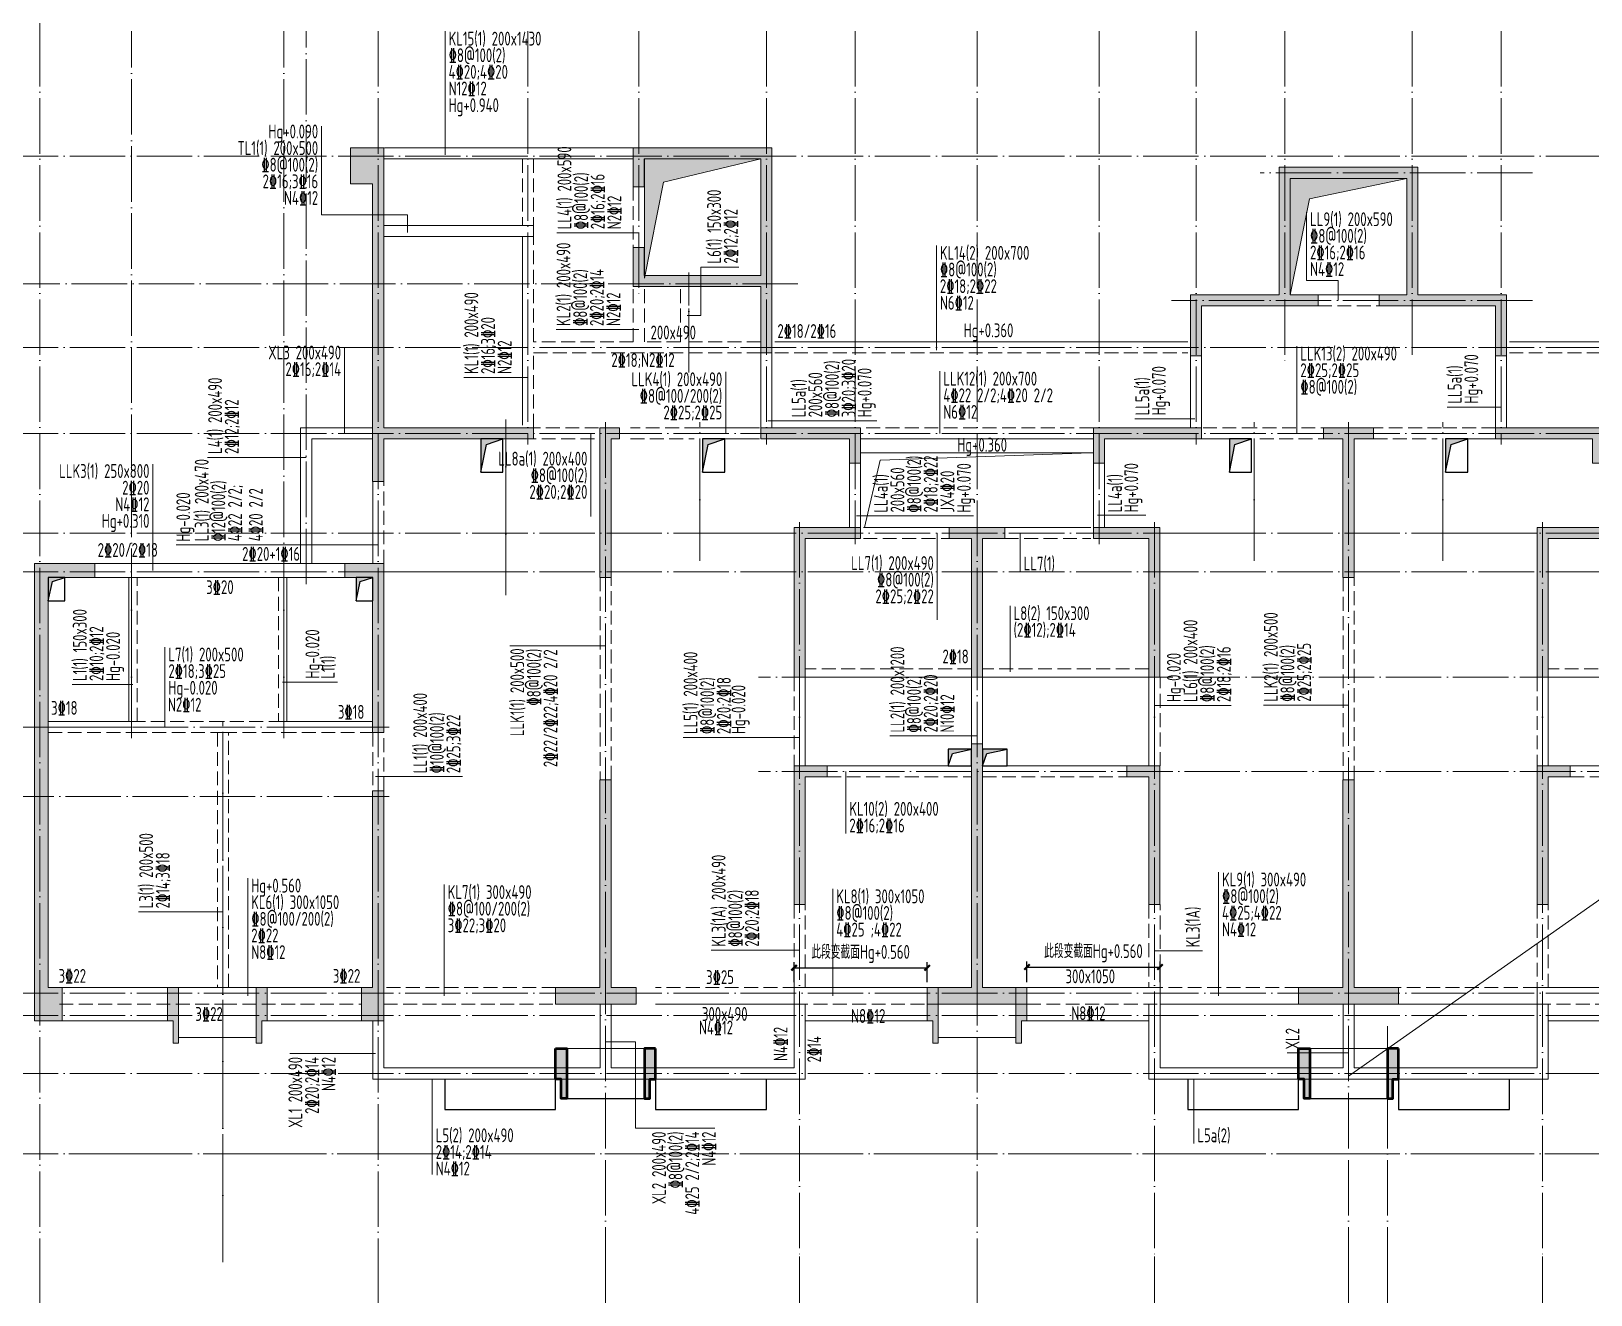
# Model space of a CAD drawing. Extents: x 5874492 to 7194610, y -939842 to -279257.
# Drawn here: x 6987326 to 7015454, y -798635 to -775837 of the extents above; entities that cross this region are included whole.
import ezdxf
from ezdxf.enums import TextEntityAlignment as Align

# ---------------------------------------------------------------- set-up
doc = ezdxf.new("R2010")
doc.units = 0
doc.header["$LTSCALE"] = 1000
doc.linetypes.add('DASH', pattern=[0.35, 0.25, -0.1])
doc.linetypes.add('DOTE', pattern=[2.42, 2, -0.2, 0.02, -0.2])
for name, color, linetype, lineweight in [('A-墙体', 140, 'Continuous', 50), ('A-大样-填充', 8, 'Continuous', 9), ('A-标注-轴号', 3, 'Continuous', 15), ('A-轴线-塔楼', 1, 'DOTE', 9), ('A-轴线-塔楼$J4-三层平面图-山2', 1, 'DOTE', 9), ('A-轴线-隔墙', 41, 'DOTE', 9), ('S-基础-DQ', 6, 'Continuous', 20), ('S-墙柱-HATCH', 251, 'Continuous', 20), ('S-墙柱-WALL', 6, 'Continuous', 20), ('S-大样-DIM', 3, 'Continuous', 20), ('S-大样-HATCH', 251, 'Continuous', 20), ('S-大样-实线', 2, 'Continuous', 20), ('S-板-BEAM', 4, 'DASH', 20), ('S-板-BEAM-CON', 2, 'Continuous', 20), ('S-板-板面填充', 251, 'Continuous', 20), ('S-板-模板线条', 140, 'Continuous', 20), ('S-板-洞口边线', 211, 'Continuous', 20), ('S-梁-垂直原位标注', 140, 'Continuous', 20), ('S-梁-垂直集中标注', 45, 'Continuous', 20), ('S-梁-水平原位标注', 21, 'Continuous', 20), ('S-梁-水平集中标注', 191, 'Continuous', 20), ('S-轴网-轴线', 1, 'DOTE', 9)]:
    doc.layers.add(name, color=color, linetype=linetype, lineweight=lineweight)
doc.layers.add('HOLE', color=5, linetype='Continuous')
doc.layers.add('HOLE_HATCH', color=9, linetype='Continuous')
doc.styles.add('TSSD_Rein', font='tssdeng.shx', dxfattribs={"width": 0.7, "bigfont": 'hztxt.shx'})
doc.styles.add('TSSD_REIN_T3', font='tssdeng.shx', dxfattribs={"width": 0.7, "bigfont": 'hztxt.shx'})
doc.dimstyles.new('_TCH_ARCH&&100', dxfattribs={"dimtxt": 250, "dimasz": 100, "dimexe": 100, "dimexo": 100, "dimgap": 100, "dimtad": 1, "dimdec": 0, "dimzin": 0, "dimdsep": 46, "dimtxsty": 'TSSD_REIN_T3', "dimblk": 'ARCHTICK', "dimcen": 0.09, "dimclrt": 7, "dimazin": 2, "dimtfac": 1, "dimtdec": 0, "dimtix": 1, "dimtmove": 2, "dimatfit": 3, "dimfxl": 0, "dimtolj": 1, "dimtzin": 0, "dimarcsym": 0})

# ---------------------------------------------------------------- blocks, each defined once
blk = doc.blocks.new('20191023.11405152')
at = {"layer": 'S-大样-HATCH'}
h = blk.add_hatch(color=256, dxfattribs=at)
h.dxf.hatch_style = 1
h.paths.add_polyline_path([(-100, 0), (0, 0), (0, -400), (100, -400), (100, 600), (-100, 600)])
at = {"layer": 'S-大样-实线'}
blk.add_lwpolyline([(-100, 0), (0, 0), (0, -400), (100, -400), (100, 600), (-100, 600)], close=True, dxfattribs=at)
blk = doc.blocks.new('_ArchTick')
at = {"color": 0, "linetype": 'ByBlock', "const_width": 0.4}
blk.add_lwpolyline([(-0.5, -0.5), (0.5, 0.5)], dxfattribs=at)
blk = doc.blocks.new('*D1878')
at = {"layer": 'Defpoints', "color": 0, "linetype": 'Continuous', "transparency": 16777216}
for p in [(7007685, -792721), (7005285, -793093), (7007685, -793093)]:
    blk.add_point(p, dxfattribs=at)
at = {"layer": 'S-梁-水平集中标注', "color": 0, "linetype": 'Continuous', "lineweight": -2, "transparency": 16777216}
for p, q in [((7005285, -792993), (7005285, -792621)), ((7007685, -792993), (7007685, -792621)), ((7005285, -792721), (7007685, -792721))]:
    blk.add_line(p, q, dxfattribs=at)
at = {"layer": 'S-梁-水平集中标注', "color": 0, "linetype": 'Continuous', "lineweight": -2, "transparency": 16777216, "xscale": 100, "yscale": 100, "zscale": 100, "rotation": 180}
blk.add_blockref('_ArchTick', (7005285, -792721), dxfattribs=at)
at = {"layer": 'S-梁-水平集中标注', "color": 0, "linetype": 'Continuous', "lineweight": -2, "transparency": 16777216, "xscale": 100, "yscale": 100, "zscale": 100}
blk.add_blockref('_ArchTick', (7007685, -792721), dxfattribs=at)
at = {"layer": 'S-梁-水平集中标注', "color": 7, "linetype": 'Continuous', "transparency": 16777216, "insert": (7006485, -792472), "char_height": 250, "attachment_point": 5, "style": 'TSSD_REIN_T3'}
blk.add_mtext('\\A1;此段变截面Hg+0.560', dxfattribs=at)
blk = doc.blocks.new('*D1879')
at = {"layer": 'Defpoints', "color": 0, "linetype": 'Continuous', "transparency": 16777216}
for p in [(7003485, -792735), (7001085, -793093), (7003485, -793093)]:
    blk.add_point(p, dxfattribs=at)
at = {"layer": 'S-梁-水平集中标注', "color": 0, "linetype": 'Continuous', "lineweight": -2, "transparency": 16777216}
for p, q in [((7001085, -792993), (7001085, -792635)), ((7003485, -792993), (7003485, -792635)), ((7001085, -792735), (7003485, -792735))]:
    blk.add_line(p, q, dxfattribs=at)
at = {"layer": 'S-梁-水平集中标注', "color": 0, "linetype": 'Continuous', "lineweight": -2, "transparency": 16777216, "xscale": 100, "yscale": 100, "zscale": 100, "rotation": 180}
blk.add_blockref('_ArchTick', (7001085, -792735), dxfattribs=at)
at = {"layer": 'S-梁-水平集中标注', "color": 0, "linetype": 'Continuous', "lineweight": -2, "transparency": 16777216, "xscale": 100, "yscale": 100, "zscale": 100}
blk.add_blockref('_ArchTick', (7003485, -792735), dxfattribs=at)
at = {"layer": 'S-梁-水平集中标注', "color": 7, "linetype": 'Continuous', "transparency": 16777216, "insert": (7002285, -792486), "char_height": 250, "attachment_point": 5, "style": 'TSSD_REIN_T3'}
blk.add_mtext('\\A1;此段变截面Hg+0.560', dxfattribs=at)
blk = doc.blocks.new('sfdhgfjhgfkjhgkjhgk')
at = {"layer": 'S-板-BEAM'}
for p, q in [((6597491, -1417404), (6597491, -1418604)), ((6597691, -1418704), (6597691, -1417404)), ((6599491, -1417904), (6599491, -1419054)), ((6597691, -1420704), (6597691, -1418704)), ((6599491, -1419754), (6599491, -1420704)), ((6599691, -1420704), (6599691, -1419754)), ((6600341, -1419754), (6600341, -1420704)), ((6600491, -1420704), (6600491, -1419754)), ((6611841, -1420054), (6612941, -1420054)), ((6599491, -1420704), (6597691, -1420704)), ((6600341, -1420704), (6599691, -1420704)), ((6601791, -1420704), (6600491, -1420704)), ((6597691, -1422254), (6597691, -1420904)), ((6597691, -1420904), (6601791, -1420904)), ((6602041, -1420904), (6609491, -1420904)), ((6615291, -1420904), (6621741, -1420904)), ((6598866, -1422254), (6597691, -1422254)), ((6600666, -1422254), (6599441, -1422254)), ((6607791, -1422254), (6603591, -1422254)), ((6610716, -1422254), (6609741, -1422254)), ((6612141, -1422254), (6610716, -1422254)), ((6614066, -1422254), (6612841, -1422254)), ((6615041, -1422254), (6614066, -1422254)), ((6597141, -1422454), (6598866, -1422454)), ((6599441, -1422454), (6600591, -1422454)), ((6610791, -1422454), (6612141, -1422454)), ((6612841, -1422454), (6613991, -1422454)), ((6594991, -1424704), (6594991, -1423224)), ((6603641, -1424254), (6605191, -1424254)), ((6606191, -1424254), (6607741, -1424254)), ((6590541, -1427554), (6590541, -1424954)), ((6593091, -1424954), (6593091, -1427554)), ((6598891, -1424954), (6598891, -1428604)), ((6599091, -1428604), (6599091, -1424954)), ((6612291, -1424954), (6612291, -1428604)), ((6612491, -1428604), (6612491, -1424954)), ((6605591, -1426604), (6602591, -1426604)), ((6608791, -1426604), (6605791, -1426604)), ((6618991, -1426604), (6615991, -1426604)), ((6602391, -1426754), (6602391, -1428354)), ((6608991, -1428354), (6608991, -1426754)), ((6615791, -1426754), (6615791, -1428354)), ((6588941, -1427754), (6590466, -1427754)), ((6592091, -1427554), (6590466, -1427554)), ((6590466, -1427754), (6592091, -1427754)), ((6591991, -1427754), (6591991, -1432354)), ((6593166, -1427554), (6592091, -1427554)), ((6592091, -1427754), (6593166, -1427754)), ((6592191, -1432354), (6592191, -1427754)), ((6593166, -1427754), (6594791, -1427754)), ((6594791, -1427754), (6594791, -1428804)), ((6594991, -1428804), (6594991, -1427754)), ((6602991, -1428554), (6605591, -1428554)), ((6605791, -1428554), (6608391, -1428554)), ((6616391, -1428554), (6618991, -1428554)), ((6602391, -1430854), (6602391, -1432354)), ((6602591, -1432354), (6602591, -1430854)), ((6608791, -1430854), (6608791, -1432354)), ((6608991, -1432354), (6608991, -1430854)), ((6615791, -1430854), (6615791, -1432354)), ((6615991, -1432354), (6615991, -1430854)), ((6598091, -1432354), (6594991, -1432354)), ((6602441, -1432354), (6599891, -1432354)), ((6611841, -1432354), (6608991, -1432354)), ((6615791, -1432354), (6613291, -1432354)), ((6589141, -1432654), (6592091, -1432654)), ((6592091, -1432654), (6594591, -1432654)), ((6594991, -1432654), (6598091, -1432654)), ((6602391, -1432654), (6604791, -1432654)), ((6606591, -1432654), (6608991, -1432654)), ((6615791, -1432654), (6618191, -1432654))]:
    blk.add_line(p, q, dxfattribs=at)
at = {"layer": 'S-板-BEAM-CON'}
for p, q in [((6597606, -1417202), (6595006, -1417202)), ((6599491, -1417204), (6597591, -1417204)), ((6594991, -1417404), (6597591, -1417404)), ((6597591, -1417404), (6599491, -1417404)), ((6599691, -1419054), (6599691, -1417904)), ((6597691, -1418604), (6594991, -1418604)), ((6594991, -1418804), (6597691, -1418804)), ((6597491, -1418804), (6597491, -1422204)), ((6612941, -1419854), (6611841, -1419854)), ((6609491, -1420704), (6602041, -1420704)), ((6621741, -1420704), (6615291, -1420704)), ((6601791, -1420904), (6601791, -1422254)), ((6601991, -1422254), (6601991, -1420904)), ((6609541, -1420954), (6609541, -1422254)), ((6609741, -1422254), (6609741, -1420954)), ((6615041, -1420954), (6615041, -1422254)), ((6615241, -1422254), (6615241, -1420954)), ((6594791, -1422254), (6593491, -1422254)), ((6593491, -1422254), (6593491, -1424704)), ((6601766, -1422254), (6600666, -1422254)), ((6593691, -1422454), (6594791, -1422454)), ((6593691, -1424704), (6593691, -1422454)), ((6600741, -1422454), (6601766, -1422454)), ((6603591, -1422454), (6607791, -1422454)), ((6603591, -1422704), (6607791, -1422704)), ((6609741, -1422454), (6610641, -1422454)), ((6614141, -1422454), (6615041, -1422454)), ((6603391, -1422894), (6603391, -1424054)), ((6603591, -1424054), (6603591, -1422894)), ((6607791, -1422894), (6607791, -1424054)), ((6607991, -1424054), (6607991, -1422894)), ((6594791, -1423224), (6594791, -1424704)), ((6605191, -1424054), (6603641, -1424054)), ((6607741, -1424054), (6606191, -1424054)), ((6590466, -1424704), (6589781, -1424704)), ((6589781, -1424954), (6590466, -1424954)), ((6590391, -1424954), (6590391, -1427554)), ((6593166, -1424704), (6590466, -1424704)), ((6593166, -1424954), (6590466, -1424954)), ((6590466, -1424954), (6593166, -1424954)), ((6593591, -1424704), (6593166, -1424704)), ((6593166, -1424954), (6593591, -1424954)), ((6593241, -1427554), (6593241, -1424954)), ((6594291, -1424704), (6593591, -1424704)), ((6593591, -1424954), (6594291, -1424954)), ((6602591, -1426754), (6605591, -1426754)), ((6602591, -1428354), (6602591, -1426754)), ((6605591, -1426754), (6605591, -1427954)), ((6605791, -1426754), (6608791, -1426754)), ((6605791, -1426754), (6605791, -1427954)), ((6608791, -1426754), (6608791, -1428354)), ((6615991, -1426754), (6618991, -1426754)), ((6615991, -1428354), (6615991, -1426754)), ((6590466, -1427554), (6588941, -1427554)), ((6594791, -1427554), (6593166, -1427554)), ((6605591, -1428354), (6602991, -1428354)), ((6608391, -1428354), (6605791, -1428354)), ((6618991, -1428354), (6616391, -1428354)), ((6592091, -1432354), (6589141, -1432354)), ((6594591, -1432354), (6592091, -1432354)), ((6604791, -1432354), (6602391, -1432354)), ((6602391, -1432354), (6602391, -1433804)), ((6608991, -1432354), (6606591, -1432354)), ((6608991, -1433804), (6608991, -1432354)), ((6618191, -1432354), (6615791, -1432354)), ((6615791, -1432354), (6615791, -1433804)), ((6598891, -1432654), (6598891, -1433804)), ((6599091, -1433804), (6599091, -1432654)), ((6599891, -1432654), (6602391, -1432654)), ((6602591, -1434004), (6602591, -1432654)), ((6608791, -1432654), (6608791, -1434004)), ((6608991, -1432654), (6611841, -1432654)), ((6612291, -1432654), (6612291, -1433804)), ((6612491, -1433804), (6612491, -1432654)), ((6613291, -1432654), (6615791, -1432654)), ((6615991, -1434004), (6615991, -1432654)), ((6594791, -1432954), (6594791, -1434004)), ((6594991, -1433804), (6594991, -1432954)), ((6598891, -1433804), (6594991, -1433804)), ((6602391, -1433804), (6599091, -1433804)), ((6612291, -1433804), (6608991, -1433804)), ((6615791, -1433804), (6612491, -1433804)), ((6594791, -1434004), (6598991, -1434004)), ((6598991, -1434004), (6602591, -1434004)), ((6608791, -1434004), (6612391, -1434004)), ((6612391, -1434004), (6615991, -1434004))]:
    blk.add_line(p, q, dxfattribs=at)
at = {"layer": 'S-板-模板线条', "lineweight": -3}
for p, q in [((6598091, -1434554), (6598091, -1433954)), ((6599891, -1433954), (6599891, -1434554)), ((6596091, -1434004), (6596091, -1434554)), ((6601891, -1434554), (6601891, -1434004)), ((6609491, -1434004), (6609491, -1434554)), ((6611491, -1434554), (6611491, -1434004)), ((6613291, -1434004), (6613291, -1434554)), ((6615291, -1434554), (6615291, -1434004)), ((6598291, -1434354), (6599691, -1434354)), ((6611691, -1434354), (6613091, -1434354)), ((6596091, -1434554), (6598091, -1434554)), ((6599891, -1434554), (6601891, -1434554)), ((6609491, -1434554), (6611491, -1434554)), ((6613291, -1434554), (6615291, -1434554))]:
    blk.add_line(p, q, dxfattribs=at)
at = {"layer": 'S-板-模板线条', "ltscale": 0.5}
for points in [[(6588691, -1432954), (6591191, -1432954), (6591191, -1433354), (6591291, -1433354), (6591291, -1433254), (6592691, -1433254), (6592691, -1433354), (6592791, -1433354), (6592791, -1432954), (6594791, -1432954), (6594791, -1434004), (6598091, -1434004), (6598091, -1433454), (6599891, -1433454), (6599891, -1434004), (6602591, -1434004), (6602591, -1432954), (6604891, -1432954), (6604891, -1433354), (6604991, -1433354), (6604991, -1433254), (6606391, -1433254), (6606391, -1433354), (6606491, -1433354), (6606491, -1432954), (6608791, -1432954), (6608791, -1434004), (6611491, -1434004), (6611491, -1433454), (6612391, -1433454)], [(6618291, -1432954), (6615991, -1432954), (6615991, -1434004), (6613291, -1434004), (6613291, -1433454), (6612391, -1433454)]]:
    blk.add_lwpolyline(points, dxfattribs=at)
blk = doc.blocks.new('safdjhfgjhgfkjhgk')
at = {"layer": 'S-梁-水平集中标注'}
blk.add_line((6921835, -1434004), (6921835, -1435166), dxfattribs=at)
at = {"layer": 'S-梁-水平集中标注', "linetype": 'Continuous', "style": 'TSSD_Rein', "width": 0.7}
blk.add_text('L5a(2)', height=250, dxfattribs=at).set_placement((6921898, -1435143))
blk = doc.blocks.new('ZHOUWANG3')
at = {"layer": 'A-标注-轴号'}
for p, q in [((88652, 248942), (88652, 252942)), ((88652, 226834), (88652, 222834)), ((94752, 226834), (94752, 222834)), ((98852, 226834), (98852, 222834)), ((102352, 226834), (102352, 222834)), ((105552, 226834), (105552, 222834)), ((108752, 226834), (108752, 222834)), ((112252, 226834), (112252, 222834)), ((112952, 226834), (112952, 222834)), ((115752, 226834), (115752, 222834))]:
    blk.add_line(p, q, dxfattribs=at)
at = {"layer": 'A-轴线-塔楼', "linetype": 'DOTE', "ltscale": 0.5}
for p, q in [((88652, 248942), (88652, 226834)), ((94752, 248942), (94752, 226834)), ((97452, 248942), (97452, 241486)), ((99452, 248942), (99452, 244136)), ((101752, 248942), (101752, 241486)), ((103352, 248942), (103352, 239686)), ((105552, 248942), (105552, 226834)), ((107752, 248942), (107752, 239686)), ((109502, 248942), (109502, 241486)), ((111102, 248942), (111102, 242986)), ((113402, 248942), (113402, 243076)), ((115002, 248942), (115002, 241486)), ((139798, 246686), (85362, 246686)), ((115570, 246386), (110660, 246386)), ((102322, 244386), (85362, 244386)), ((115570, 244086), (109062, 244086)), ((139798, 243236), (85362, 243236)), ((139798, 241686), (85362, 241686)), ((98852, 241886), (98852, 226834)), ((112252, 241886), (112252, 226834)), ((102352, 240086), (102352, 226834)), ((108752, 240086), (108752, 226834)), ((115752, 240086), (115752, 226834)), ((139798, 239886), (85362, 239886)), ((139798, 239186), (85362, 239186)), ((122394, 235586), (101608, 235586)), ((139798, 231586), (85362, 231586)), ((112952, 230993), (112952, 226834)), ((139798, 228686), (85362, 228686))]:
    blk.add_line(p, q, dxfattribs=at)
at = {"layer": 'A-轴线-隔墙', "ltscale": 0.5}
for p, q in [((90302, 236186), (90302, 248942)), ((93052, 236186), (93052, 248942)), ((93452, 238966), (93452, 248942)), ((100352, 242784), (100352, 244586)), ((97052, 238770), (97052, 241936)), ((100552, 239386), (100552, 241886)), ((110552, 239386), (110552, 241886)), ((113952, 239386), (113952, 241886)), ((122394, 237286), (101608, 237286)), ((94952, 236386), (85362, 236386)), ((91952, 226834), (91952, 236486)), ((94952, 235136), (85362, 235136)), ((139798, 231186), (85362, 231186)), ((139798, 230136), (85362, 230136))]:
    blk.add_line(p, q, dxfattribs=at)
blk = doc.blocks.new('sgjhfgjhgj')
at = {"layer": 'HOLE_HATCH', "ltscale": 0.5}
for points in [[(268519, 605212), (268919, 605212), (268619, 605112), (268519, 604612)], [(272519, 605212), (272919, 605212), (272619, 605112), (272519, 604612)], [(282019, 605212), (282419, 605212), (282119, 605112), (282019, 604612)], [(285919, 605212), (286319, 605212), (286019, 605112), (285919, 604612)], [(260719, 602712), (261019, 602712), (260794, 602637), (260719, 602292)], [(266269, 602712), (266569, 602712), (266344, 602637), (266269, 602292)], [(276948, 599612), (277368, 599612), (277023, 599537), (276948, 599312)], [(277569, 599612), (278014, 599612), (277644, 599537), (277569, 599312)]]:
    blk.add_hatch(color=256, dxfattribs=at).paths.add_polyline_path(points)
at = {"layer": 'HOLE', "ltscale": 0.5}
for points in [[(268519, 604612), (268919, 604612), (268919, 605212), (268519, 605212)], [(272519, 604612), (272919, 604612), (272919, 605212), (272519, 605212)], [(282019, 604612), (282419, 604612), (282419, 605212), (282019, 605212)], [(285919, 604612), (286319, 604612), (286319, 605212), (285919, 605212)], [(260719, 602292), (261019, 602292), (261019, 602712), (260719, 602712)], [(266269, 602292), (266569, 602292), (266569, 602712), (266269, 602712)], [(276948, 599312), (277368, 599312), (277368, 599612), (276948, 599612)], [(277569, 599312), (278014, 599312), (278014, 599612), (277569, 599612)]]:
    blk.add_lwpolyline(points, close=True, dxfattribs=at)
for points in [[(268519, 604612), (268619, 605112), (268919, 605212)], [(272519, 604612), (272619, 605112), (272919, 605212)], [(282019, 604612), (282119, 605112), (282419, 605212)], [(285919, 604612), (286019, 605112), (286319, 605212)], [(260719, 602292), (260794, 602637), (261019, 602712)], [(266269, 602292), (266344, 602637), (266569, 602712)], [(276948, 599312), (277023, 599537), (277368, 599612)], [(277569, 599312), (277644, 599537), (278014, 599612)]]:
    blk.add_lwpolyline(points, dxfattribs=at)
blk = doc.blocks.new('safhgfjhgfj')
at = {"layer": 'S-墙柱-HATCH', "ltscale": 0.2}
h = blk.add_hatch(color=256, dxfattribs=at)
h.paths.add_polyline_path([(6336110, -688648), (6336110, -694018), (6335910, -694018), (6335910, -693248), (6333210, -693248), (6333210, -693048), (6333310, -693048), (6335910, -693048), (6335910, -687998), (6336510, -687998), (6336510, -688648)])
h.paths.add_polyline_path([(6312710, -703448), (6312710, -703148), (6311910, -703148), (6311910, -698748), (6311710, -698748), (6311710, -703148), (6310910, -703148), (6310910, -703448)])
h.paths.add_polyline_path([(6311910, -697548), (6311710, -697548), (6311710, -695048), (6311310, -695048), (6311310, -694848), (6312310, -694848), (6312310, -695048), (6311910, -695048)])
h.paths.add_polyline_path([(6325110, -697548), (6325310, -697548), (6325310, -695048), (6325710, -695048), (6325710, -694848), (6324710, -694848), (6324710, -695048), (6325110, -695048)])
h.paths.add_polyline_path([(6324310, -703448), (6324310, -703148), (6325110, -703148), (6325110, -698748), (6325310, -698748), (6325310, -703148), (6326110, -703148), (6326110, -703448)])
h.paths.add_polyline_path([(6331360, -703448), (6331360, -703148), (6331810, -703148), (6331810, -699398), (6332010, -699398), (6332010, -703148), (6332810, -703148), (6332810, -703448)])
h.paths.add_polyline_path([(6332010, -695748), (6331810, -695748), (6331810, -693248), (6331660, -693248), (6331660, -693048), (6332010, -693048)])
h.paths.add_polyline_path([(6336310, -703148), (6336110, -703148), (6336110, -699598), (6335910, -699598), (6335910, -703748), (6336310, -703748)])
h.paths.add_polyline_path([(6336610, -695748), (6336110, -695748), (6336110, -698548), (6335910, -698548), (6335910, -695498), (6336610, -695498)])
h.paths.add_polyline_path([(6319410, -703448), (6319410, -703148), (6318610, -703148), (6318610, -699398), (6318410, -699398), (6318410, -703148), (6317610, -703148), (6317610, -703448)])
h.paths.add_polyline_path([(6318410, -695748), (6318610, -695748), (6318610, -693248), (6318960, -693248), (6318960, -693048), (6318060, -693048), (6318060, -693248), (6318410, -693248)])
h.paths.add_polyline_path([(6307910, -693048), (6307910, -693248), (6309510, -693248), (6309510, -693688), (6309710, -693688), (6309710, -693048)])
h.paths.add_polyline_path([(6314110, -693248), (6315860, -693248), (6315860, -693048), (6313910, -693048), (6313910, -693688), (6314110, -693688)])
h.paths.add_polyline_path([(6322910, -693248), (6321160, -693248), (6321160, -693048), (6323110, -693048), (6323110, -693688), (6322910, -693688)])
h.paths.add_polyline_path([(6329135, -693048), (6329135, -693248), (6327510, -693248), (6327510, -693688), (6327310, -693688), (6327310, -693048)])
h.paths.add_polyline_path([(6321360, -691748), (6321360, -690648), (6319760, -690648), (6319760, -688348), (6317260, -688348), (6317260, -690648), (6315660, -690648), (6315660, -691748), (6315860, -691748), (6315860, -690848), (6317960, -690848), (6317960, -690648), (6317460, -690648), (6317460, -688548), (6319560, -688548), (6319560, -690648), (6319060, -690648), (6319060, -690848), (6321160, -690848), (6321160, -691748)])
h.paths.add_polyline_path([(6307910, -690498), (6307910, -691698), (6308110, -691698), (6308110, -687998), (6305610, -687998), (6305610, -688698), (6305810, -688698), (6305810, -688198), (6307910, -688198), (6307910, -690298), (6305810, -690298), (6305810, -689798), (6305610, -689798), (6305610, -690498)])
h.paths.add_polyline_path([(6300910, -688648), (6300910, -694018), (6301110, -694018), (6301110, -693248), (6303810, -693248), (6303810, -693048), (6303710, -693048), (6301110, -693048), (6301110, -687998), (6300510, -687998), (6300510, -688648)])
h.paths.add_polyline_path([(6313910, -695048), (6314910, -695048), (6314910, -697548), (6315110, -697548), (6315110, -694848), (6313910, -694848)])
h.paths.add_polyline_path([(6300410, -695748), (6300910, -695748), (6300910, -698548), (6301110, -698548), (6301110, -695498), (6300410, -695498)])
h.paths.add_polyline_path([(6295310, -703148), (6295060, -703148), (6295060, -695748), (6295900, -695748), (6295900, -695498), (6294810, -695498), (6294810, -703748), (6295310, -703748)])
h.paths.add_polyline_path([(6305660, -703448), (6305660, -703148), (6305210, -703148), (6305210, -699398), (6305010, -699398), (6305010, -703148), (6304210, -703148), (6304210, -703448)])
h.paths.add_polyline_path([(6315110, -701648), (6315110, -699148), (6314510, -699148), (6314510, -699348), (6314910, -699348), (6314910, -701648)])
h.paths.add_polyline_path([(6308710, -699348), (6309110, -699348), (6309110, -699148), (6308510, -699148), (6308510, -701648), (6308710, -701648)])
h.paths.add_polyline_path([(6308710, -695048), (6309710, -695048), (6309710, -694848), (6308510, -694848), (6308510, -697548), (6308710, -697548)])
h.paths.add_polyline_path([(6305010, -695748), (6305210, -695748), (6305210, -693248), (6305360, -693248), (6305360, -693048), (6305010, -693048)])
h.paths.add_polyline_path([(6328110, -690798), (6330810, -690798), (6330810, -690148), (6330610, -690148), (6330610, -690598), (6328110, -690598), (6328110, -688598), (6330610, -688598), (6330610, -689048), (6330810, -689048), (6330810, -687998), (6330310, -687998), (6330310, -688398), (6327910, -688398), (6327910, -691698), (6328110, -691698)])
h.paths.add_polyline_path([(6323110, -695048), (6322110, -695048), (6322110, -697548), (6321910, -697548), (6321910, -694848), (6323110, -694848)])
h.paths.add_polyline_path([(6341710, -703148), (6341960, -703148), (6341960, -695748), (6341120, -695748), (6341120, -695498), (6342210, -695498), (6342210, -703748), (6341710, -703748)])
h.paths.add_polyline_path([(6321910, -701648), (6321910, -699148), (6322510, -699148), (6322510, -699348), (6322110, -699348), (6322110, -701648)])
h.paths.add_polyline_path([(6328310, -699348), (6327910, -699348), (6327910, -699148), (6328510, -699148), (6328510, -701648), (6328310, -701648)])
h.paths.add_polyline_path([(6328310, -695048), (6327310, -695048), (6327310, -694848), (6328510, -694848), (6328510, -697548), (6328310, -697548)])
h.paths.add_polyline_path([(6300710, -703148), (6300910, -703148), (6300910, -699598), (6301110, -699598), (6301110, -703748), (6300710, -703748)])
at = {"layer": 'S-墙柱-WALL'}
for points in [[(6300910, -688648), (6300910, -694018), (6301110, -694018), (6301110, -693248), (6303810, -693248), (6303810, -693048), (6303710, -693048), (6303710, -693048), (6301110, -693048), (6301110, -687998), (6300510, -687998), (6300510, -688648)], [(6307910, -690498), (6307910, -691698), (6308110, -691698), (6308110, -687998), (6305610, -687998), (6305610, -688698), (6305810, -688698), (6305810, -688198), (6307910, -688198), (6307910, -690298), (6305810, -690298), (6305810, -689798), (6305610, -689798), (6305610, -690498)], [(6321360, -691748), (6321360, -690648), (6319760, -690648), (6319760, -688348), (6317260, -688348), (6317260, -690648), (6315660, -690648), (6315660, -691748), (6315860, -691748), (6315860, -690848), (6317960, -690848), (6317960, -690648), (6317460, -690648), (6317460, -688548), (6319560, -688548), (6319560, -690648), (6319060, -690648), (6319060, -690848), (6321160, -690848), (6321160, -691748)], [(6305010, -695748), (6305210, -695748), (6305210, -693248), (6305360, -693248), (6305360, -693048), (6305010, -693048)], [(6307910, -693048), (6307910, -693248), (6309510, -693248), (6309510, -693688), (6309710, -693688), (6309710, -693048)], [(6314110, -693248), (6315860, -693248), (6315860, -693048), (6313910, -693048), (6313910, -693688), (6314110, -693688)], [(6318410, -695748), (6318610, -695748), (6318610, -693248), (6318960, -693248), (6318960, -693048), (6318060, -693048), (6318060, -693248), (6318410, -693248)], [(6322910, -693248), (6321160, -693248), (6321160, -693048), (6323110, -693048), (6323110, -693688), (6322910, -693688)], [(6308710, -695048), (6309710, -695048), (6309710, -694848), (6308510, -694848), (6308510, -697548), (6308710, -697548)], [(6311910, -697548), (6311710, -697548), (6311710, -695048), (6311310, -695048), (6311310, -694848), (6312310, -694848), (6312310, -695048), (6311910, -695048)], [(6313910, -695048), (6314910, -695048), (6314910, -697548), (6315110, -697548), (6315110, -694848), (6313910, -694848)], [(6323110, -695048), (6322110, -695048), (6322110, -697548), (6321910, -697548), (6321910, -694848), (6323110, -694848)], [(6295310, -703148), (6295060, -703148), (6295060, -695748), (6295900, -695748), (6295900, -695498), (6294810, -695498), (6294810, -703748), (6295310, -703748)], [(6300410, -695748), (6300910, -695748), (6300910, -698548), (6301110, -698548), (6301110, -695498), (6300410, -695498)], [(6312710, -703448), (6312710, -703148), (6311910, -703148), (6311910, -698748), (6311710, -698748), (6311710, -703148), (6310910, -703148), (6310910, -703448)], [(6308710, -699348), (6309110, -699348), (6309110, -699148), (6308510, -699148), (6308510, -701648), (6308710, -701648)], [(6315110, -701648), (6315110, -699148), (6314510, -699148), (6314510, -699348), (6314910, -699348), (6314910, -701648)], [(6321910, -701648), (6321910, -699148), (6322510, -699148), (6322510, -699348), (6322110, -699348), (6322110, -701648)], [(6305660, -703448), (6305660, -703148), (6305210, -703148), (6305210, -699398), (6305010, -699398), (6305010, -703148), (6304210, -703148), (6304210, -703448)], [(6319410, -703448), (6319410, -703148), (6318610, -703148), (6318610, -699398), (6318410, -699398), (6318410, -703148), (6317610, -703148), (6317610, -703448)], [(6300710, -703148), (6300910, -703148), (6300910, -699598), (6301110, -699598), (6301110, -703748), (6300710, -703748)]]:
    blk.add_lwpolyline(points, close=True, dxfattribs=at)

msp = doc.modelspace()

# ---------------------------------------------------------------- hatches: boundary and pattern name
at = {"layer": 'A-大样-填充', "ltscale": 0.5}
h = msp.add_hatch(color=256, dxfattribs=at)
h.dxf.hatch_style = 1
h.paths.add_polyline_path([(6996784.7, -794192.7), (6996984.7, -794192.7), (6996984.7, -795092.7), (6996884.7, -795092.7), (6996884.7, -794742.7), (6996784.7, -794742.7)])
h = msp.add_hatch(color=256, dxfattribs=at)
h.dxf.hatch_style = 1
h.paths.add_polyline_path([(6998584.7, -794192.7), (6998384.7, -794192.7), (6998384.7, -795092.7), (6998484.7, -795092.7), (6998484.7, -794742.7), (6998584.7, -794742.7)])
h = msp.add_hatch(color=256, dxfattribs=at)
h.dxf.hatch_style = 1
h.paths.add_polyline_path([(7010184.7, -794192.7), (7010384.7, -794192.7), (7010384.7, -795092.7), (7010284.7, -795092.7), (7010284.7, -794742.7), (7010184.7, -794742.7)])
h = msp.add_hatch(color=256, dxfattribs=at)
h.dxf.hatch_style = 1
h.paths.add_polyline_path([(7011984.7, -794192.7), (7011784.7, -794192.7), (7011784.7, -795092.7), (7011884.7, -795092.7), (7011884.7, -794742.7), (7011984.7, -794742.7)])
at = {"layer": 'S-板-板面填充'}
h = msp.add_hatch(color=256, dxfattribs=at)
h.dxf.hatch_style = 1
h.paths.add_polyline_path([(7000484.7, -778142.7), (6998384.7, -778142.7), (6998384.7, -780292.7), (6998730.1, -778563.2)])
h = msp.add_hatch(color=256, dxfattribs=at)
h.dxf.hatch_style = 1
h.paths.add_polyline_path([(7012134.7, -778492.7), (7010034.7, -778492.7), (7010034.7, -780592.7), (7010380.1, -778863.2)])

# ---------------------------------------------------------------- linework, layer by layer
at = {"layer": 'A-墙体'}
for points in [[(6996784.7, -794192.7), (6996984.7, -794192.7), (6996984.7, -795092.7), (6996884.7, -795092.7), (6996884.7, -794742.7), (6996784.7, -794742.7), (6996784.7, -794192.7)], [(6998584.7, -794192.7), (6998384.7, -794192.7), (6998384.7, -795092.7), (6998484.7, -795092.7), (6998484.7, -794742.7), (6998584.7, -794742.7), (6998584.7, -794192.7)], [(7010184.7, -794192.7), (7010384.7, -794192.7), (7010384.7, -795092.7), (7010284.7, -795092.7), (7010284.7, -794742.7), (7010184.7, -794742.7), (7010184.7, -794192.7)], [(7011984.7, -794192.7), (7011784.7, -794192.7), (7011784.7, -795092.7), (7011884.7, -795092.7), (7011884.7, -794742.7), (7011984.7, -794742.7), (7011984.7, -794192.7)]]:
    msp.add_lwpolyline(points, dxfattribs=at)
at = {"layer": 'A-轴线-塔楼$J4-三层平面图-山2'}
msp.add_lwpolyline([(6990784.7, -798045.5), (6990784.7, -788292.7)], dxfattribs=at)
at = {"layer": 'S-基础-DQ', "ltscale": 0.5}
for points in [[(6993684.7, -785592.7), (6995884.7, -785592.7), (6995884.7, -783192.7)], [(6999384.7, -783192.7), (6999384.7, -784892.7), (7001084.7, -784892.7)], [(7007684.7, -784892.7), (7009384.7, -784892.7), (7009384.7, -783192.7)], [(7014484.7, -784892.7), (7012784.7, -784892.7), (7012784.7, -783192.7)], [(6987634.7, -788392.7), (6989134.7, -788392.7), (6989134.7, -785692.7)], [(6993384.7, -788392.7), (6991884.7, -788392.7), (6991884.7, -785692.7)], [(7001184.7, -789092.7), (7001184.7, -787492.7)], [(7007584.7, -789092.7), (7007584.7, -787492.7)], [(7014584.7, -789092.7), (7014584.7, -787492.7)]]:
    msp.add_lwpolyline(points, dxfattribs=at)
at = {"layer": 'S-板-洞口边线'}
for points in [[(7000484.7, -778142.7), (6998384.7, -778142.7), (6998384.7, -780292.7), (6998730.1, -778563.2)], [(7012134.7, -778492.7), (7010034.7, -778492.7), (7010034.7, -780592.7), (7010380.1, -778863.2)]]:
    msp.add_lwpolyline(points, close=True, dxfattribs=at)
msp.add_lwpolyline([(7002352.9, -784792.7), (7002635.2, -783578.1), (7006434.7, -783442.7)], dxfattribs=at)
at = {"layer": 'S-梁-垂直原位标注'}
msp.add_lwpolyline([(7011084.7, -794692.7), (7034684.7, -778092.7)], dxfattribs=at)
at = {"layer": 'S-梁-垂直集中标注'}
for p, q in [((6998284.7, -779472.6), (6996808.2, -779472.6)), ((6999403.5, -780968.9), (6999403.5, -780092)), ((6999403.5, -780092), (7000087.2, -780092)), ((6999159.7, -780968.9), (6999403.5, -780968.9)), ((6998284.7, -781219.3), (6996792.6, -781219.3)), ((6996284.7, -782083.7), (6995129.6, -782083.7)), ((7013834.7, -782617.5), (7012864.8, -782617.5)), ((7000609.7, -782865.6), (7002577, -782865.6)), ((7008309.7, -782832.1), (7007229.9, -782832.1)), ((6992284.7, -783527.6), (6990507.7, -783527.6)), ((7002209.7, -784583.2), (7004322, -784583.2)), ((7006559.7, -784569), (7007427.4, -784569)), ((6989943.8, -785103.1), (6993584.7, -785103.1)), ((6997684.7, -786928), (6995957.2, -786928)), ((6991859.7, -787579), (6992850.1, -787579)), ((6989159.7, -787622.5), (6988067.9, -787622.5)), ((7007584.7, -788003.3), (7008970.8, -788003.3)), ((7011084.7, -787997.2), (7009548.4, -787997.2)), ((7001184.7, -788581.3), (6999083.4, -788581.3)), ((7004384.7, -788551.8), (7002813.4, -788551.8)), ((6993534.7, -789286.3), (6995106.8, -789286.3)), ((6990784.7, -791726.3), (6989263.8, -791726.3)), ((7001184.7, -792416.7), (6999590, -792416.7)), ((7007584.7, -792428.4), (7008450.8, -792428.4)), ((6993534.7, -794280.5), (6991993.8, -794280.5)), ((6997684.7, -794068.9), (6998224.4, -794068.9)), ((6998224.4, -794068.9), (6998224.4, -795626.8)), ((7011084.7, -794269.3), (7009977.4, -794269.3)), ((6998224.4, -795626.8), (6999653.4, -795626.8))]:
    msp.add_line(p, q, dxfattribs=at)
at = {"layer": 'S-梁-水平集中标注'}
for p, q in [((6994791.8, -778067.7), (6994791.8, -775836.8)), ((6992564.4, -779150), (6992564.4, -777550)), ((7010327.9, -780338), (7010327.9, -779104.6)), ((6994112.1, -779150), (6992564.4, -779150)), ((6994112.1, -779467.7), (6994112.1, -779150)), ((7003652.5, -781592.7), (7003652.5, -779702.1)), ((7010898.8, -780338), (7010327.9, -780338)), ((7010898.8, -780692.7), (7010898.8, -780338)), ((6992978.1, -783092.7), (6992978.1, -781538.1)), ((7010153, -783092.7), (7010153, -781519)), ((6999851.9, -783092.7), (6999851.9, -781982)), ((7003714.1, -783092.7), (7003714.1, -781971)), ((6997420.8, -783092.7), (6997420.8, -784593.6)), ((6989522.1, -785567.7), (6989522.1, -783647.7)), ((7003668.1, -784892.7), (7003668.1, -786457.4)), ((7005162.4, -784892.7), (7005162.4, -785591)), ((7004980.9, -787392.7), (7004980.9, -786203.4)), ((6989738.6, -788392.7), (6989738.6, -786947.5)), ((7002019.2, -789192.7), (7002019.2, -790311.4)), ((6991232.2, -793242.7), (6991232.2, -791117)), ((6994775.8, -793242.7), (6994775.8, -791234)), ((7008740.3, -793242.7), (7008740.3, -791007.3)), ((7001782.9, -793242.7), (7001782.9, -791310.8)), ((6994559.5, -794742.7), (6994559.5, -796462.7))]:
    msp.add_line(p, q, dxfattribs=at)
at = {"layer": 'S-轴网-轴线'}
msp.add_lwpolyline([(6983166.3, -796092.7), (7039981.2, -796092.7)], dxfattribs=at)

# ---------------------------------------------------------------- block references
for name, p in [('ZHOUWANG3', (6898832.8, -1024779.1)), ('sgjhfgjhgj', (6726916.2, -1388404.8))]:
    msp.add_blockref(name, p)
at = {"layer": 'S-墙柱-HATCH'}
msp.add_blockref('safhgfjhgfj', (692574.3, -89944.4), dxfattribs=at)
at = {"layer": 'S-大样-DIM'}
msp.add_blockref('sfdhgfjhgfkjhgkjhgk', (398694.1, 639261.5), dxfattribs=at)
at = {"layer": 'S-大样-实线'}
for p in [(6989884.7, -793692.7), (7003584.7, -793692.7)]:
    msp.add_blockref('20191023.11405152', p, dxfattribs=at)
at = {"layer": 'S-大样-实线', "xscale": -1}
for p in [(6991484.7, -793692.7), (7005184.7, -793692.7)]:
    msp.add_blockref('20191023.11405152', p, dxfattribs=at)
at = {"layer": 'S-板-模板线条'}
msp.add_blockref('safdjhfgjhgfkjhgk', (86459.6, 639261.5), dxfattribs=at)

# ---------------------------------------------------------------- texts
at = {"layer": 'S-梁-垂直原位标注', "linetype": 'Continuous', "style": 'TSSD_Rein', "width": 0.7}
for s, p in [('N4\x8412', (7000966.1, -794417)), ('2\x8414', (7001572.1, -794441.5))]:
    msp.add_text(s, height=250, rotation=90, dxfattribs=at).set_placement(p)
at = {"layer": 'S-梁-垂直集中标注', "linetype": 'Continuous', "style": 'TSSD_Rein', "width": 0.7}
for s, p in [('LL4(1) 200x590', (6997067.8, -779410.1)), ('\x848@100(2)', (6997367.8, -779410.1)), ('2\x8416;2\x8416', (6997667.8, -779410.1)), ('N2\x8412', (6997967.8, -779410.1)), ('L6(1) 150x300', (6999768, -780029.5)), ('2\x8412;2\x8412', (7000068, -780029.5)), ('KL2(1) 200x490', (6997052.2, -781156.8)), ('\x848@100(2)', (6997352.2, -781156.8)), ('2\x8420;2\x8414', (6997652.2, -781156.8)), ('KL1(1) 200x490', (6995389.2, -782021.2)), ('N2\x8412', (6997952.2, -781156.8)), ('2\x8416;3\x8420', (6995689.2, -782021.2)), ('N2\x8412', (6995989.2, -782021.2)), ('\x848@100(2)', (7001894, -782803.1)), ('3\x8420;3\x8420', (7002194, -782803.1)), ('Hg+0.070', (7002482.7, -782803.1)), ('LL5a(1)', (7013124.4, -782555)), ('L4(1) 200x490', (6990767.3, -783465.1)), ('LL5a(1)', (7001294, -782803.1)), ('200x560', (7001594, -782803.1)), ('LL5a(1)', (7007489.5, -782769.6)), ('2\x8412;2\x8412', (6991067.3, -783465.1)), ('LL3(1) 200x470', (6990526.9, -785040.6)), ('Hg+0.070', (7007291.9, -784519)), ('LL4a(1)', (7006996.7, -784519)), ('\x8412@100(2)', (6990826.9, -785040.6)), ('4\x8422 2/2;', (6991126.9, -785040.6)), ('4\x8420 2/2', (6991501.9, -785040.6)), ('L1(1) 150x300', (6988327.5, -787560)), ('LLK2(1) 200x500', (7009808, -787934.7)), ('2\x8410;2\x8412', (6988627.5, -787560)), ('LL6(1) 200x400', (7008360.1, -787940.8)), ('LL2(1) 200x1200', (7003073, -788489.3)), ('\x848@100(2)', (7008660.1, -787940.8)), ('2\x8418;2\x8416', (7008960.1, -787940.8)), ('\x848@100(2)', (7010108, -787934.7)), ('2\x8425;2\x8425', (7010408, -787934.7)), ('L1(1)', (6992802, -787516.5)), ('LL5(1) 200x400', (6999343, -788518.8)), ('Hg-0.020', (7008060.1, -787940.8)), ('\x848@100(2)', (6999643, -788518.8)), ('2\x8420;2\x8418', (6999943, -788518.8)), ('\x848@100(2)', (7003373, -788489.3)), ('2\x8420;2\x8420', (7003673, -788489.3)), ('LL1(1) 200x400', (6994466.8, -789223.8)), ('N10\x8412', (7003973, -788489.3)), ('\x8410@100(2)', (6994766.8, -789223.8)), ('2\x8425;3\x8422', (6995066.8, -789223.8)), ('L3(1) 200x500', (6989523.4, -791663.8)), ('2\x8414;3\x8418', (6989823.4, -791663.8)), ('KL3(1A) 200x490', (6999849.6, -792354.2)), ('\x848@100(2)', (7000149.6, -792354.2)), ('2\x8420;2\x8418', (7000449.6, -792354.2)), ('KL3(1A)', (7008402.7, -792365.9)), ('XL2', (7010198.5, -794206.8))]:
    msp.add_text(s, height=250, rotation=90, dxfattribs=at).set_placement(p)
at = {"layer": 'S-梁-垂直集中标注', "color": 6, "linetype": 'Continuous', "style": 'TSSD_Rein', "width": 0.7}
for s, p in [('Hg+0.070', (7007789.5, -782769.6)), ('Hg+0.070', (7013424.4, -782555)), ('Hg-0.020', (6990193.8, -785045.4)), ('Hg-0.020', (6988927.5, -787560)), ('Hg-0.020', (6992522.2, -787516.5)), ('Hg-0.020', (7000207, -788518.8))]:
    msp.add_text(s, height=250, rotation=90, dxfattribs=at).set_placement(p)
at = {"layer": 'S-梁-垂直集中标注', "style": 'TSSD_Rein', "width": 0.7}
for s, p in [('\x848@100(2)', (7003373.9, -784520.7)), ('2\x8418;2\x8422', (7003673.9, -784520.7)), ('LL4a(1)', (7002773.9, -784520.7)), ('200x560', (7003073.9, -784520.7)), ('JX4\x8420', (7003973.9, -784520.7))]:
    msp.add_text(s, height=250, rotation=90, dxfattribs=at).set_placement(p)
at = {"layer": 'S-梁-垂直集中标注', "color": 6, "style": 'TSSD_Rein', "width": 0.7}
msp.add_text('Hg+0.070', height=250, rotation=90, dxfattribs=at).set_placement((7004273.9, -784520.7))
at = {"layer": 'S-梁-垂直集中标注', "linetype": 'Continuous', "style": 'TSSD_Rein', "width": 0.7}
for s, p in [('LLK1(1) 200x500', (6996216.8, -786972.5)), ('\x848@100(2)', (6996516.8, -786978.5)), ('2\x8422/2\x8422;4\x8420 2/2', (6996816.8, -786990.5)), ('XL1 200x490', (6992214.9, -794343)), ('2\x8420;2\x8414', (6992514.9, -794343)), ('N4\x8412', (6992814.9, -794343))]:
    msp.add_text(s, height=250, rotation=90, dxfattribs=at).set_placement(p, align=Align.RIGHT)
at = {"layer": 'S-梁-垂直集中标注', "style": 'TSSD_Rein', "width": 0.7}
for s, p in [('XL2 200x490', (6998772.6, -795689.3)), ('\x848@100(2)', (6999072.6, -795689.3)), ('4\x8425 2/2;2\x8414', (6999372.6, -795689.3)), ('N4\x8412', (6999672.6, -795689.3))]:
    msp.add_text(s, height=250, rotation=90, dxfattribs=at).set_placement(p, align=Align.RIGHT)
at = {"layer": 'S-梁-水平原位标注', "linetype": 'Continuous', "style": 'TSSD_Rein', "width": 0.7}
for s, p in [('Hg+0.360', (7004143.3, -781359.1)), ('2\x8418/2\x8416', (7000784.7, -781371.3)), ('Hg+0.360', (7004029.2, -783424.1)), ('2\x8420/2\x8418', (6988524.7, -785321.3)), ('3\x8418', (6987684.7, -788171.3)), ('3\x8422', (6987820, -793005.9)), ('N4\x8412', (6999368.4, -793937.3))]:
    msp.add_text(s, height=250, dxfattribs=at).set_placement(p)
for s, p in [('200x490', (6998906.1, -781397.4)), ('2\x8418;N2\x8412', (6998360.2, -781895.6)), ('3\x8420', (6990729.7, -785992.7)), ('3\x8425', (6999749.8, -793027.5)), ('300x1050', (7006427.6, -793014.1)), ('3\x8422', (6990534.7, -793692.7)), ('300x490', (6999834.7, -793692.7)), ('N8\x8412', (7002423.2, -793729.7)), ('N8\x8412', (7006393.7, -793679.9))]:
    msp.add_text(s, height=250, dxfattribs=at).set_placement(p, align=Align.CENTER)
for s, p in [('2\x8420+1\x8416', (6992174.7, -785392.7)), ('2\x8418', (7004234.7, -787242.7)), ('3\x8418', (6993334.7, -788242.7))]:
    msp.add_text(s, height=250, dxfattribs=at).set_placement(p, align=Align.RIGHT)
at = {"layer": 'S-梁-水平原位标注', "style": 'TSSD_Rein', "width": 0.7}
msp.add_text('3\x8422', height=250, dxfattribs=at).set_placement((6993262.1, -793005.9), align=Align.RIGHT)
at = {"layer": 'S-梁-水平集中标注', "linetype": 'Continuous', "style": 'TSSD_Rein', "width": 0.7}
for s, p in [('KL15(1) 200x1430', (6994854.3, -776096.4)), ('\x848@100(2)', (6994854.3, -776396.4)), ('4\x8420;4\x8420', (6994854.3, -776696.4)), ('N12\x8412', (6994854.3, -776996.4)), ('Hg+0.940', (6994854.3, -777296.4)), ('KL14(2) 200x700', (7003715, -779961.7)), ('\x848@100(2)', (7003715, -780261.7)), ('2\x8418;2\x8422', (7003715, -780561.7)), ('N6\x8412', (7003715, -780861.7)), ('LLK13(2) 200x490', (7010215.5, -781778.6)), ('LLK12(1) 200x700', (7003776.6, -782230.6)), ('2\x8425;2\x8425', (7010215.5, -782078.6)), ('\x848@100(2)', (7010215.5, -782378.6)), ('4\x8422 2/2;4\x8420 2/2', (7003776.6, -782530.6)), ('N6\x8412', (7003776.6, -782830.6)), ('LL7(1)', (7005224.9, -785567)), ('L8(2) 150x300', (7005043.4, -786463)), ('(2\x8412);2\x8414', (7005043.4, -786763)), ('L7(1) 200x500', (6989801.1, -787207.1)), ('2\x8418;3\x8425', (6989801.1, -787507.1)), ('KL10(2) 200x400', (7002081.7, -789992.2)), ('2\x8416;2\x8416', (7002081.7, -790292.2)), ('KL7(1) 300x490', (6994838.3, -791493.6)), ('KL9(1) 300x490', (7008802.8, -791266.9)), ('KL6(1) 300x1050', (6991294.7, -791676.6)), ('\x848@100/200(2)', (6994838.3, -791793.6)), ('KL8(1) 300x1050', (7001845.4, -791570.5)), ('\x848@100(2)', (7008802.8, -791566.9)), ('\x848@100/200(2)', (6991294.7, -791976.6)), ('\x848@100(2)', (7001845.4, -791870.5)), ('4\x8425;4\x8422', (7008802.8, -791866.9)), ('2\x8422', (6991294.7, -792276.6)), ('3\x8422;3\x8420', (6994838.3, -792093.6)), ('4\x8425 ;4\x8422', (7001845.4, -792170.5)), ('N4\x8412', (7008802.8, -792166.9)), ('N8\x8412', (6991294.7, -792576.6)), ('L5(2) 200x490', (6994622, -795881.9)), ('2\x8414;2\x8414', (6994622, -796181.9)), ('N4\x8412', (6994622, -796481.9))]:
    msp.add_text(s, height=250, dxfattribs=at).set_placement(p)
at = {"layer": 'S-梁-水平集中标注', "color": 6, "linetype": 'Continuous', "style": 'TSSD_Rein', "width": 0.7}
msp.add_text('Hg+0.090', height=250, dxfattribs=at).set_placement((6992501.9, -777771.2), align=Align.RIGHT)
at = {"layer": 'S-梁-水平集中标注', "linetype": 'Continuous', "style": 'TSSD_Rein', "width": 0.7}
for s, p in [('TL1(1) 200x500', (6992501.9, -778071.2)), ('\x848@100(2)', (6992501.9, -778371.2)), ('2\x8416;3\x8416', (6992501.9, -778671.2)), ('N4\x8412', (6992501.9, -778971.2)), ('XL3 200x490', (6992915.6, -781759.3)), ('2\x8416;2\x8414', (6992915.6, -782059.3)), ('LLK4(1) 200x490', (6999789.4, -782241.6)), ('\x848@100/200(2)', (6999789.4, -782541.6)), ('2\x8425;2\x8425', (6999789.4, -782841.6)), ('LL8a(1) 200x400', (6997358.3, -783674.4)), ('\x848@100(2)', (6997358.3, -783974.4)), ('2\x8420;2\x8420', (6997358.3, -784274.4)), ('N2\x8412', (6990396.8, -788113.3))]:
    msp.add_text(s, height=250, dxfattribs=at).set_placement(p, align=Align.RIGHT)
at = {"layer": 'S-梁-水平集中标注', "style": 'TSSD_Rein', "width": 0.7}
for s, p in [('LL9(1) 200x590', (7010390.4, -779354.6)), ('\x848@100(2)', (7010390.4, -779654.6)), ('2\x8416;2\x8416', (7010390.4, -779954.6)), ('N4\x8412', (7010390.4, -780254.6))]:
    msp.add_text(s, height=250, rotation=360, dxfattribs=at).set_placement(p)
for s, p in [('LLK3(1) 250x800', (6989459.6, -783897.7)), ('2\x8420', (6989459.6, -784197.7)), ('N4\x8412', (6989459.6, -784497.7))]:
    msp.add_text(s, height=250, dxfattribs=at).set_placement(p, align=Align.RIGHT)
at = {"layer": 'S-梁-水平集中标注', "color": 6, "style": 'TSSD_Rein', "width": 0.7}
msp.add_text('Hg+0.310', height=250, dxfattribs=at).set_placement((6989459.6, -784797.7), align=Align.RIGHT)
at = {"layer": 'S-梁-水平集中标注', "style": 'TSSD_Rein', "width": 0.7}
for s, p in [('LL7(1) 200x490', (7003605.6, -785557.4)), ('\x848@100(2)', (7003605.6, -785857.4)), ('2\x8425;2\x8422', (7003605.6, -786157.4))]:
    msp.add_text(s, height=250, rotation=360, dxfattribs=at).set_placement(p, align=Align.RIGHT)
at = {"layer": 'S-梁-水平集中标注', "color": 6, "linetype": 'Continuous', "style": 'TSSD_Rein', "width": 0.7}
for s, p in [('Hg-0.020', (6989801.1, -787807.1)), ('Hg+0.560', (6991294.7, -791376.6))]:
    msp.add_text(s, height=250, dxfattribs=at).set_placement(p)

# ---------------------------------------------------------------- dimensions: what is measured, and where the dimension line sits
at = {"layer": 'S-梁-水平集中标注', "linetype": 'Continuous'}
for p1, p2, distance, picture, middle in [((7001084.7, -793092.7), (7003484.7, -793092.7), 357.8, '*D1879', (7002284.7, -792485.9)), ((7005284.7, -793092.9), (7007684.7, -793092.9), 371.5, '*D1878', (7006484.7, -792472.4))]:
    dim = msp.add_aligned_dim(p1=p1, p2=p2, distance=distance, text='此段变截面Hg+0.560', dimstyle='_TCH_ARCH&&100', dxfattribs=at)
    dim.commit()
    dim.dimension.update_dxf_attribs({"geometry": picture, "text_midpoint": middle})

doc.saveas('drawing.dxf')
